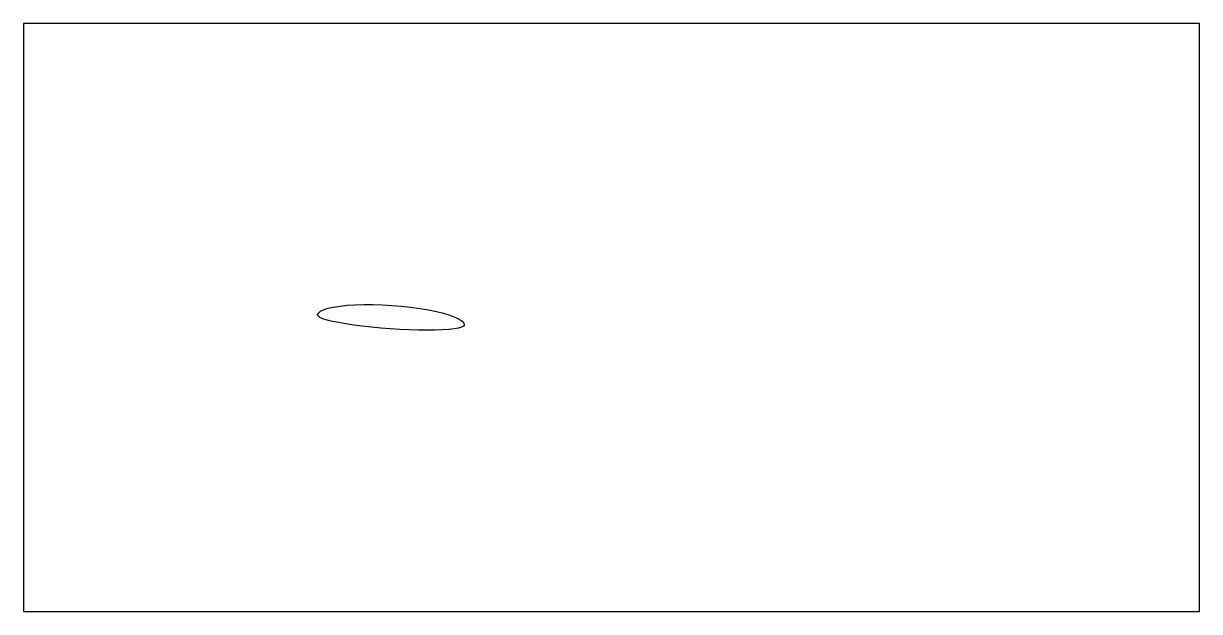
# Model space of a CAD drawing. Header units: metres. Extents: x 0 to 0.8, y 0 to 0.4.
import ezdxf

# ---------------------------------------------------------------- set-up
doc = ezdxf.new("R2010")
doc.units = ezdxf.units.M

msp = doc.modelspace()

# ---------------------------------------------------------------- linework, layer by layer
at = {"layer": 'INLET'}
msp.add_line((0, 0.4), (0, 0), dxfattribs=at)
at = {"layer": 'OPEN'}
for p, q in [((0.8, 0.4), (0, 0.4)), ((0, 0), (0.8, 0))]:
    msp.add_line(p, q, dxfattribs=at)
at = {"layer": 'OUTLET'}
msp.add_line((0.8, 0), (0.8, 0.4), dxfattribs=at)
at = {"layer": 'WALL'}
msp.add_lwpolyline([(0.20006, 0.20174), (0.20058, 0.20302), (0.20194, 0.20421), (0.20412, 0.2053), (0.20709, 0.20626), (0.21079, 0.2071), (0.21516, 0.20778), (0.22013, 0.20829), (0.2256, 0.20864), (0.2315, 0.20881), (0.2377, 0.20879), (0.24412, 0.2086), (0.25064, 0.20823), (0.25714, 0.20769), (0.26352, 0.20699), (0.26967, 0.20614), (0.27548, 0.20515), (0.28086, 0.20405), (0.2857, 0.20284), (0.28993, 0.20156), (0.29348, 0.20022), (0.29629, 0.19885), (0.2983, 0.19747), (0.29948, 0.1961), (0.29982, 0.19477), (0.29934, 0.19402), (0.29801, 0.19334), (0.29586, 0.19274), (0.29293, 0.19224), (0.28926, 0.19185), (0.28491, 0.19156), (0.27997, 0.19138), (0.27452, 0.19133), (0.26864, 0.19139), (0.26244, 0.19157), (0.25603, 0.19187), (0.24952, 0.19227), (0.24301, 0.19278), (0.23663, 0.19338), (0.23046, 0.19406), (0.22464, 0.19482), (0.21924, 0.19563), (0.21437, 0.19649), (0.21011, 0.19738), (0.20653, 0.19828), (0.2037, 0.19919), (0.20165, 0.20008), (0.20043, 0.20093)], close=True, dxfattribs=at)

doc.saveas('drawing.dxf')
